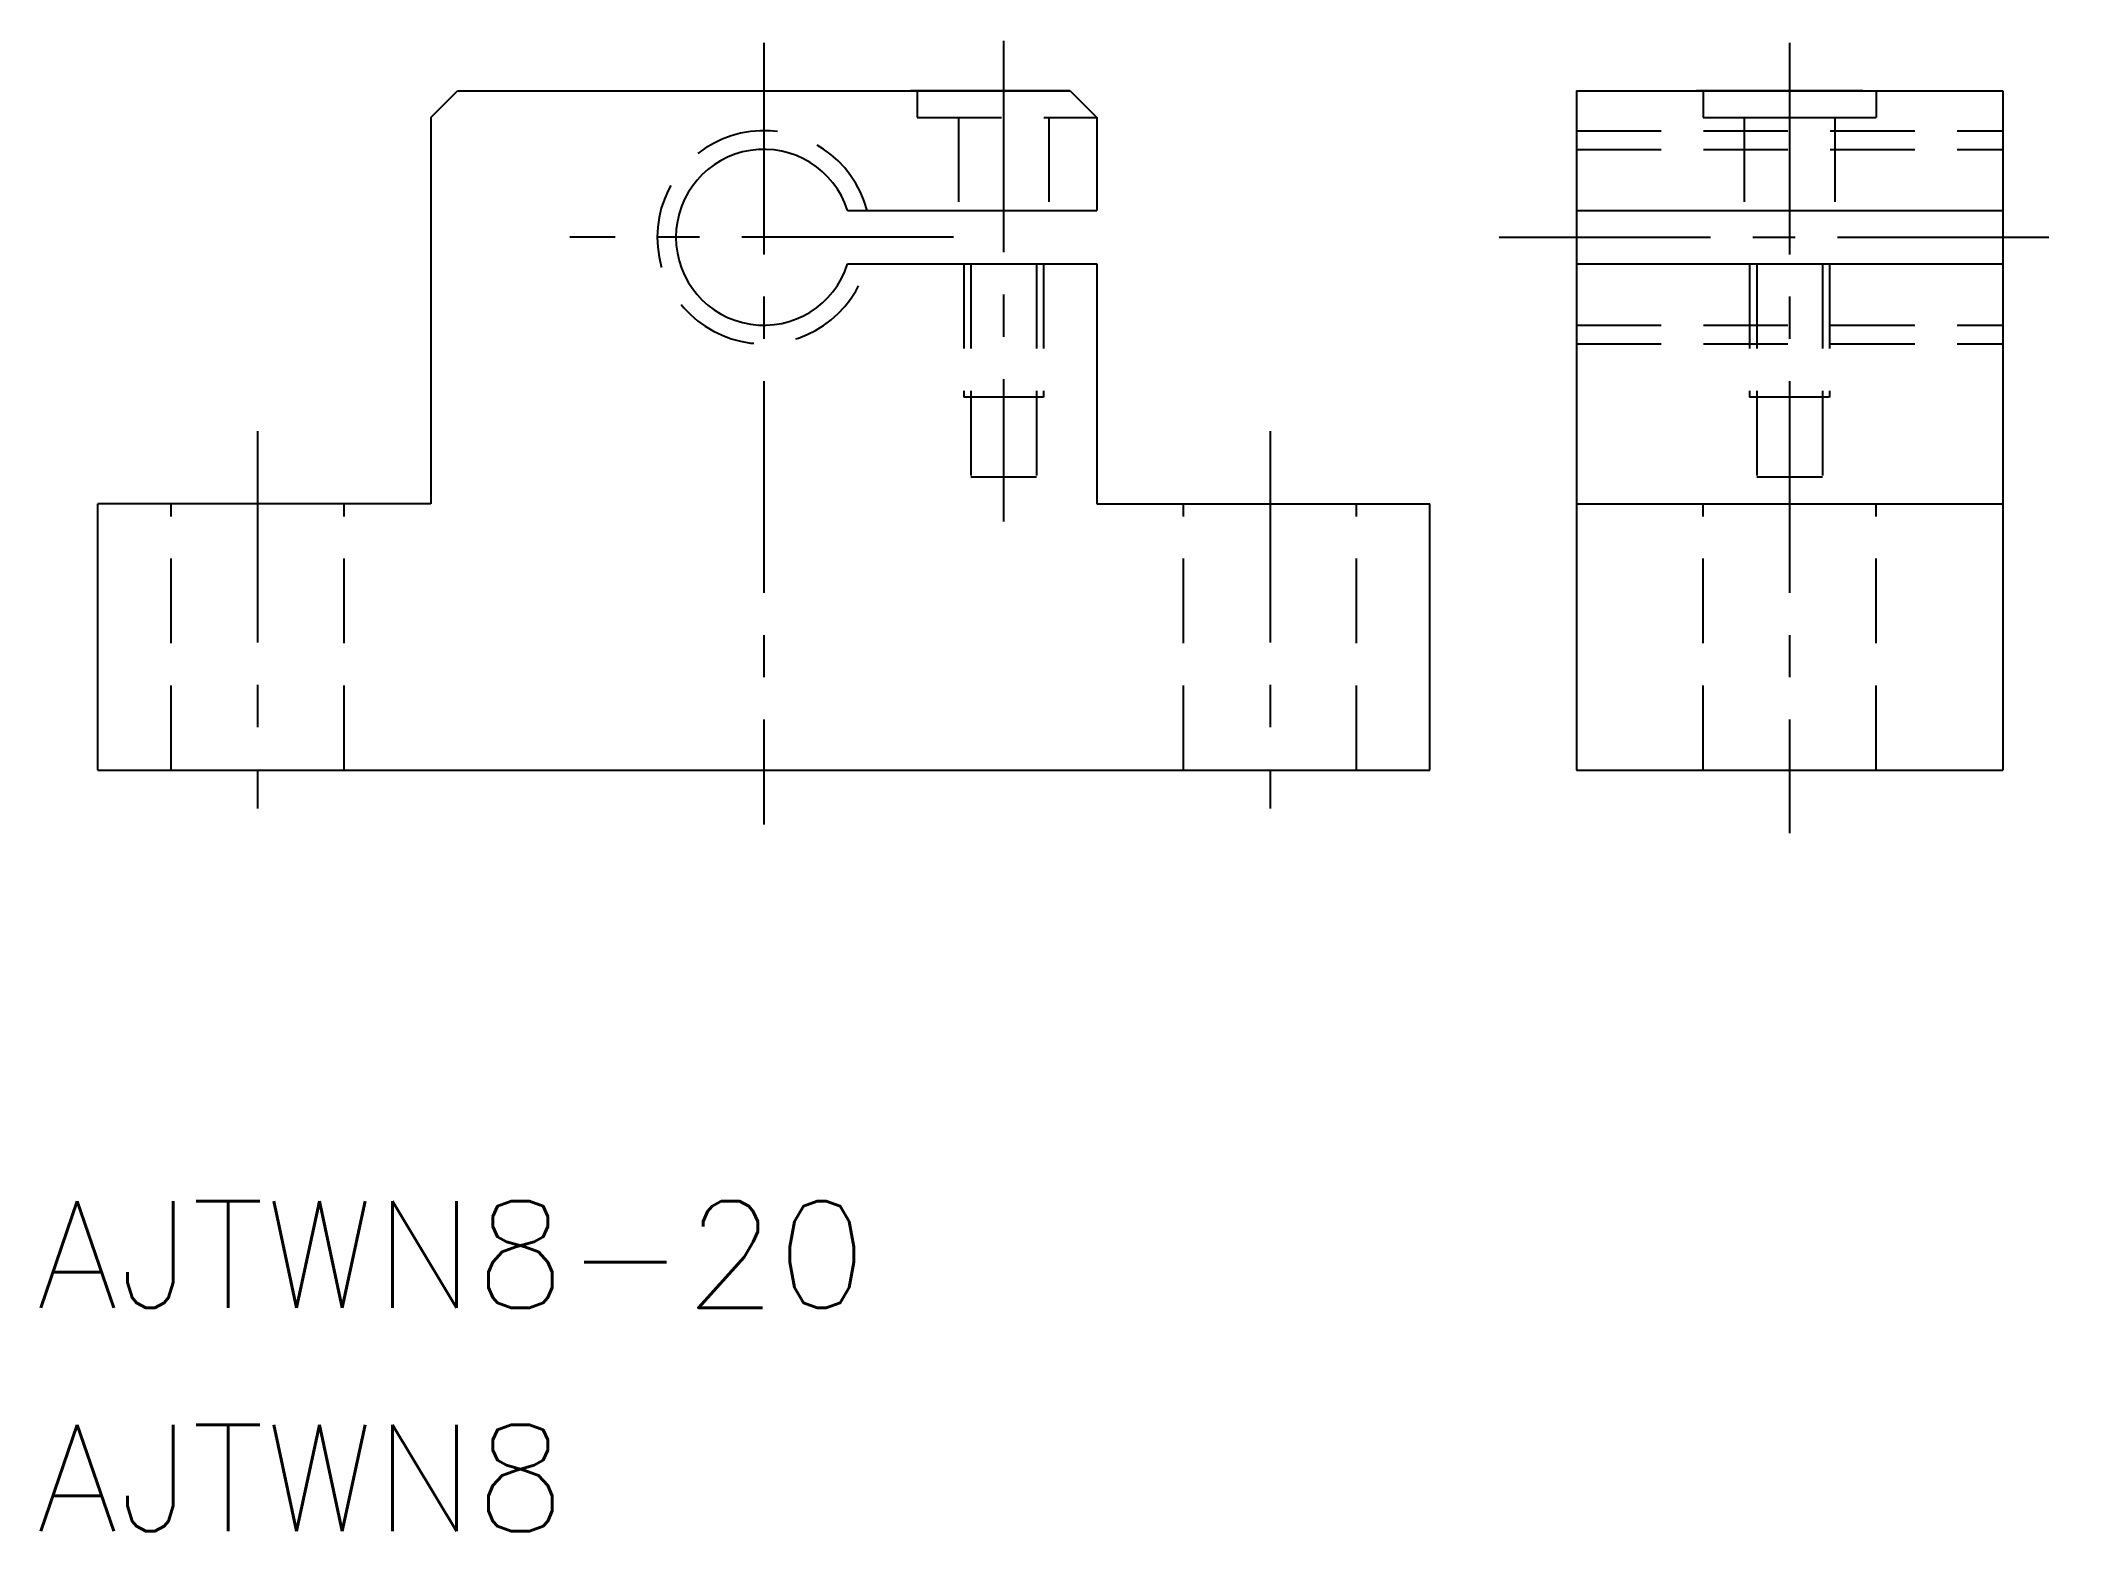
# Model space of a CAD drawing. Extents: x 28.6 to 105.1, y 107.8 to 163.8.
import ezdxf

# ---------------------------------------------------------------- set-up
doc = ezdxf.new("R2010")
doc.units = 0
doc.header["$LTSCALE"] = 0.25
doc.linetypes.add('CENTER', pattern=[50.8, 31.75, -6.35, 6.35, -6.35])
doc.linetypes.add('DASHED', pattern=[19.05, 12.7, -6.35])
doc.layers.get('0').update_dxf_attribs({"linetype": 'CONTINUOUS'})
doc.layers.add('CENTER', color=1, linetype='CENTER')
doc.styles.get("Standard").update_dxf_attribs({"font": 'txt.shx'})

msp = doc.modelspace()

# ---------------------------------------------------------------- linework, layer by layer
for p, q in [((43.265, 160.9), (44.265, 161.9)), ((44.265, 161.9), (67.265, 161.9)), ((67.265, 161.9), (61.265, 161.9)), ((67.265, 161.9), (68.265, 160.9)), ((86.265, 161.9), (86.265, 136.4)), ((86.265, 161.9), (102.265, 161.9)), ((97.015, 161.9), (90.765, 161.9)), ((91.015, 161.9), (91.015, 160.9)), ((97.515, 161.9), (97.515, 160.9)), ((102.265, 161.9), (102.265, 136.4)), ((43.265, 160.9), (43.265, 146.4)), ((68.265, 160.9), (68.265, 157.4)), ((91.015, 160.9), (97.515, 160.9)), ((58.91, 157.4), (68.265, 157.4)), ((86.265, 157.4), (102.265, 157.4)), ((58.91, 155.4), (68.265, 155.4)), ((68.265, 155.4), (68.265, 146.4)), ((86.265, 155.4), (102.265, 155.4)), ((43.265, 146.4), (30.765, 146.4)), ((30.765, 136.4), (30.765, 146.4)), ((68.265, 146.4), (80.765, 146.4)), ((80.765, 136.4), (80.765, 146.4)), ((86.265, 146.4), (102.265, 146.4)), ((30.765, 136.4), (80.765, 136.4)), ((55.265, 136.4), (55.265, 136.4)), ((67.265, 136.4), (67.265, 136.4)), ((86.265, 136.4), (102.265, 136.4))]:
    msp.add_line(p, q)
at = {"color": 3, "linetype": 'DASHED'}
for p, q in [((61.515, 161.9), (61.515, 160.9)), ((61.515, 160.9), (68.265, 160.9)), ((63.065, 160.9), (63.065, 157.4)), ((66.465, 160.9), (66.465, 157.4)), ((92.565, 160.9), (92.565, 157.4)), ((95.965, 160.9), (95.965, 157.4)), ((86.265, 160.4), (102.265, 160.4)), ((86.265, 159.7), (102.265, 159.7)), ((63.265, 155.4), (63.265, 150.4)), ((63.535, 155.4), (63.535, 147.4)), ((65.995, 155.4), (65.995, 147.4)), ((66.265, 155.4), (66.265, 150.4)), ((92.765, 155.4), (92.765, 150.4)), ((93.035, 155.4), (93.035, 147.4)), ((95.495, 155.4), (95.495, 147.4)), ((95.765, 155.4), (95.765, 150.4)), ((86.265, 153.1), (102.265, 153.1)), ((86.265, 152.4), (102.265, 152.4)), ((66.265, 150.4), (63.265, 150.4)), ((95.765, 150.4), (92.765, 150.4)), ((65.995, 147.4), (63.535, 147.4)), ((95.495, 147.4), (93.035, 147.4)), ((33.515, 136.4), (33.515, 146.4)), ((40.015, 136.4), (40.015, 146.4)), ((71.515, 136.4), (71.515, 146.4)), ((78.015, 136.4), (78.015, 146.4)), ((91.015, 136.4), (91.015, 146.4)), ((97.515, 136.4), (97.515, 146.4))]:
    msp.add_line(p, q, dxfattribs=at)
msp.add_arc((55.765, 156.4), 4, 14.47751, 345.52249, dxfattribs=at)
msp.add_arc((55.765, 156.4), 3.3, 17.6397, 342.3603)
at = {"layer": 'CENTER', "color": 1, "linetype": 'CENTER'}
for p, q in [((55.765, 163.696), (55.765, 134.361)), ((64.765, 163.777), (64.765, 145.737)), ((94.265, 163.696), (94.265, 134.036)), ((62.879, 156.4), (48.488, 156.4)), ((83.36, 156.4), (105.061, 156.4)), ((36.765, 149.126), (36.765, 134.955)), ((74.765, 149.126), (74.765, 134.955))]:
    msp.add_line(p, q, dxfattribs=at)

# ---------------------------------------------------------------- texts
for s, p in [('AJTWN8-20', (28.453, 116.22)), ('AJTWN8', (28.453, 107.832))]:
    msp.add_text(s, height=4).set_placement(p)

doc.saveas('drawing.dxf')
